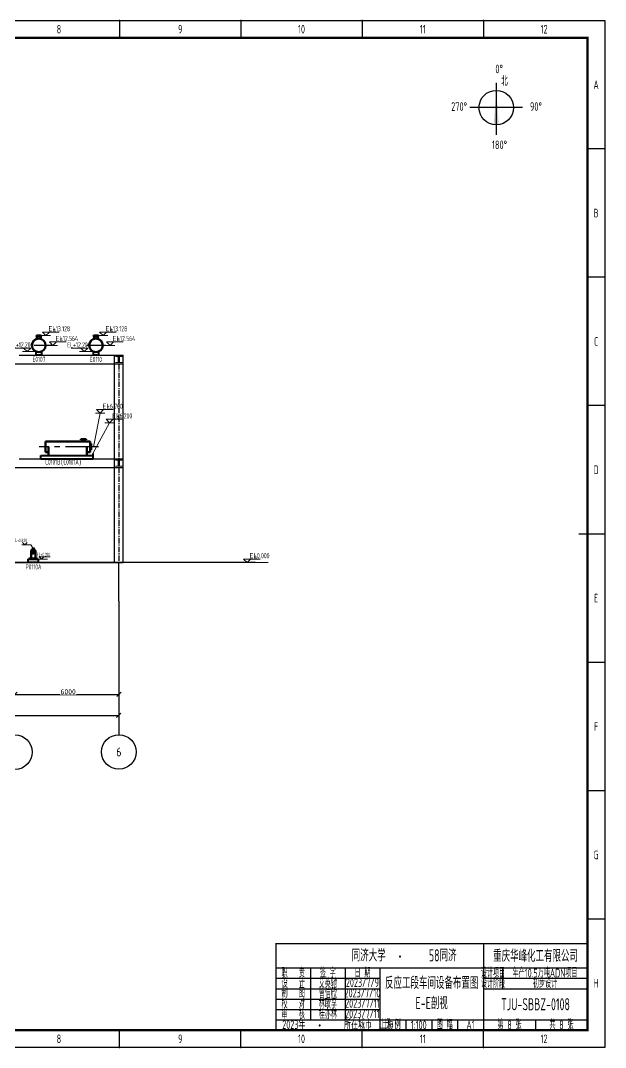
# Model space of a CAD drawing. Header units: millimetres. Extents: x 2250 to 7274, y 852 to 2251.
# Drawn here: x 6936 to 7274, y 853 to 1447 of the extents above; entities that cross this region are included whole.
import ezdxf
from ezdxf.enums import TextEntityAlignment as Align

# ---------------------------------------------------------------- set-up
doc = ezdxf.new("R2010")
doc.units = ezdxf.units.MM
for name, pattern in [('ACAD_ISO10W100', [18, 12, -3, 0, -3]), ('CENTER', [50.8, 31.75, -6.35, 6.35, -6.35]), ('CENTER2', [28.575, 19.05, -3.175, 3.175, -3.175])]:
    doc.linetypes.add(name, pattern=pattern)
for name, color, linetype, lineweight in [('01-设备轮廓（可见）', 1, 'Continuous', 80), ('03-设备、管口中心线', 170, 'ACAD_ISO10W100', 25), ('05-图框与标题栏', 7, 'Continuous', 25), ('09-文本', 7, 'Continuous', 25), ('11-指北针', 7, 'Continuous', 25), ('13-文本', 7, 'Continuous', 25), ('13-标注', 7, 'Continuous', 15), ('13-标注 @ 1', 7, 'Continuous', 15), ('14-文本', 7, 'Continuous', 25), ('15-图框与标题栏', 7, 'Continuous', 25), ('2-建筑物轮廓', 7, 'Continuous', 25), ('5-中心线', 170, 'CENTER', 25), ('7-设备基础', 140, 'Continuous', 40), ('8-设备轮廓线', 1, 'Continuous', 80), ('9-文本', 7, 'Continuous', 15)]:
    doc.layers.add(name, color=color, linetype=linetype, lineweight=lineweight)
doc.layers.add('3-网格号', color=7, linetype='Continuous', lineweight=25, true_color=0x5bc6e1)
doc.layers.add('3-网格号 @ 1', color=7, linetype='Continuous', lineweight=25, true_color=0x5bc6e1)
doc.styles.add('5-gbcbig', font='gbenor.shx', dxfattribs={"width": 0.7, "height": 5, "bigfont": 'gbcbig.shx'})
doc.styles.add('7-gbcbig', font='gbenor.shx', dxfattribs={"width": 0.7, "height": 7, "bigfont": 'gbcbig.shx'})
doc.styles.add('pray-6-gbcbig', font='gbenor.shx', dxfattribs={"width": 0.7, "bigfont": 'gbcbig.shx'})
doc.styles.get("Standard").update_dxf_attribs({"font": 'arial.ttf'})
doc.styles.add('卷心菜', font='gbenor.shx', dxfattribs={"width": 0.75, "bigfont": 'gbcbig.shx'})
doc.styles.add('国标英文+数字', font='gbenor.shx', dxfattribs={"width": 0.7, "height": 3})
doc.styles.add('工程字', font='gbenor.shx', dxfattribs={"bigfont": 'gbcbig.shx'})
doc.dimstyles.new('浙里拆烷', dxfattribs={"dimtxt": 3, "dimasz": 2.5, "dimexe": 0.18, "dimexo": 0.0625, "dimgap": 0.09, "dimtad": 1, "dimtoh": 1, "dimdec": 0, "dimlfac": 100, "dimzin": 0, "dimdsep": 46, "dimtxsty": '工程字', "dimblk": 'OBLIQUE', "dimcen": 2.5, "dimadec": 0, "dimazin": 0, "dimtfac": 1, "dimtdec": 0, "dimtofl": 0, "dimtmove": 0, "dimatfit": 1, "dimfxl": 0, "dimtolj": 1, "dimtzin": 0, "dimarcsym": 0})

# ---------------------------------------------------------------- blocks, each defined once
blk = doc.blocks.new('_Oblique')
at = {"color": 0, "linetype": 'ByBlock', "lineweight": -2}
blk.add_line((-0.5, -0.5), (0.5, 0.5), dxfattribs=at)
blk = doc.blocks.new('*D279')
at = {"layer": '13-标注', "color": 0, "lineweight": -2, "ltscale": 0.1, "transparency": 16777216}
for p, q in [((6692.58, 1044.81), (6692.58, 1044.92)), ((6692.58, 1044.74), (6992.58, 1044.74)), ((6992.58, 1044.81), (6992.58, 1044.92))]:
    blk.add_line(p, q, dxfattribs=at)
at = {"layer": 'Defpoints', "color": 0, "lineweight": 100, "ltscale": 0.1, "transparency": 16777216}
for p in [(6692.58, 1044.74), (6992.58, 1044.74), (6992.58, 1044.74)]:
    blk.add_point(p, dxfattribs=at)
at = {"layer": '13-标注', "color": 0, "lineweight": -2, "ltscale": 0.1, "transparency": 16777216, "xscale": 2.5, "yscale": 2.5, "zscale": 2.5, "rotation": 180}
blk.add_blockref('_Oblique', (6692.58, 1044.74), dxfattribs=at)
at = {"layer": '13-标注', "color": 0, "lineweight": -2, "ltscale": 0.1, "transparency": 16777216, "xscale": 2.5, "yscale": 2.5, "zscale": 2.5}
blk.add_blockref('_Oblique', (6992.58, 1044.74), dxfattribs=at)
at = {"layer": '13-标注', "color": 0, "ltscale": 0.1, "transparency": 16777216, "insert": (6873.21, 1046.34), "char_height": 3, "attachment_point": 5, "style": '工程字', "bg_fill": 3, "box_fill_scale": 1.1, "bg_fill_color": 256, "bg_fill_true_color": 13158600, "bg_fill_transparency": 0}
blk.add_mtext('\\A1;30000', dxfattribs=at)
blk = doc.blocks.new('*D275')
at = {"layer": '13-标注', "color": 0, "lineweight": -2, "ltscale": 0.1, "transparency": 16777216}
for p, q in [((6932.62, 1056.87), (6932.62, 1056.99)), ((6932.62, 1056.81), (6992.62, 1056.81)), ((6992.62, 1056.87), (6992.62, 1056.99))]:
    blk.add_line(p, q, dxfattribs=at)
at = {"layer": 'Defpoints', "color": 0, "lineweight": 100, "ltscale": 0.1, "transparency": 16777216}
for p in [(6932.62, 1056.81), (6992.62, 1056.81), (6992.62, 1056.81)]:
    blk.add_point(p, dxfattribs=at)
at = {"layer": '13-标注', "color": 0, "lineweight": -2, "ltscale": 0.1, "transparency": 16777216, "xscale": 2.5, "yscale": 2.5, "zscale": 2.5, "rotation": 180}
blk.add_blockref('_Oblique', (6932.62, 1056.81), dxfattribs=at)
at = {"layer": '13-标注', "color": 0, "lineweight": -2, "ltscale": 0.1, "transparency": 16777216, "xscale": 2.5, "yscale": 2.5, "zscale": 2.5}
blk.add_blockref('_Oblique', (6992.62, 1056.81), dxfattribs=at)
at = {"layer": '13-标注', "color": 0, "ltscale": 0.1, "transparency": 16777216, "insert": (6963.31, 1058.41), "char_height": 3, "attachment_point": 5, "style": '工程字', "bg_fill": 3, "box_fill_scale": 1.1, "bg_fill_color": 256, "bg_fill_true_color": 13158600, "bg_fill_transparency": 0}
blk.add_mtext('\\A1;6000', dxfattribs=at)
blk = doc.blocks.new('标高')
at = {"layer": '13-标注'}
for p, q in [((-0.07, 0), (5.35, 0)), ((2.63, 0), (0.58, 2.02)), ((0.58, 2.02), (10.23, 2.02)), ((2.63, 0), (4.68, 2.02))]:
    blk.add_line(p, q, dxfattribs=at)
at = {"layer": '13-标注', "style": '工程字', "width": 0.75}
blk.add_attdef('标高', text='', height=3, dxfattribs=at).set_placement((6.72, 5.48), align=Align.TOP_LEFT)
at = {"layer": '13-标注 @ 1', "insert": (4.04, 5.48), "char_height": 3, "width": 3.6927, "attachment_point": 1, "style": '工程字'}
blk.add_mtext('EL', dxfattribs=at)
blk = doc.blocks.new('*U417')
at = {"layer": '13-标注'}
ref = blk.add_blockref('标高', (7064.05, 1133.11), dxfattribs=at)
ref.add_attrib('标高', '+0.000', dxfattribs={"layer": '13-标注 @ 1', "height": 3, "style": '工程字', "width": 0.75}).set_placement((7070.77, 1138.59), align=Align.TOP_LEFT)
blk = doc.blocks.new('*U446')
at = {"layer": '13-标注'}
ref = blk.add_blockref('标高', (6984.64, 1214.01), dxfattribs=at)
ref.add_attrib('标高', '+6.200', dxfattribs={"layer": '13-标注 @ 1', "height": 3, "style": '工程字', "width": 0.75}).set_placement((6991.36, 1219.48), align=Align.TOP_LEFT)
blk = doc.blocks.new('*U447')
at = {"layer": '13-标注'}
ref = blk.add_blockref('标高', (6979.13, 1219.56), dxfattribs=at)
ref.add_attrib('标高', '+6.700', dxfattribs={"layer": '13-标注 @ 1', "height": 3, "style": '工程字', "width": 0.75}).set_placement((6985.85, 1225.03), align=Align.TOP_LEFT)
blk = doc.blocks.new('*U462')
at = {"layer": '13-标注'}
ref = blk.add_blockref('标高', (6951.89, 1258.76), dxfattribs=at)
ref.add_attrib('标高', '+12.564', dxfattribs={"layer": '13-标注 @ 1', "height": 3, "style": '工程字', "width": 0.75}).set_placement((6958.61, 1264.23), align=Align.TOP_LEFT)
blk = doc.blocks.new('*U463')
at = {"layer": '13-标注'}
ref = blk.add_blockref('标高', (6947.84, 1264.4), dxfattribs=at)
ref.add_attrib('标高', '+13.128', dxfattribs={"layer": '13-标注 @ 1', "height": 3, "style": '工程字', "width": 0.75}).set_placement((6954.56, 1269.87), align=Align.TOP_LEFT)
blk = doc.blocks.new('*U464')
at = {"layer": '13-标注'}
ref = blk.add_blockref('标高', (6984.93, 1258.76), dxfattribs=at)
ref.add_attrib('标高', '+12.564', dxfattribs={"layer": '13-标注 @ 1', "height": 3, "style": '工程字', "width": 0.75}).set_placement((6991.65, 1264.23), align=Align.TOP_LEFT)
blk = doc.blocks.new('*U465')
at = {"layer": '13-标注'}
ref = blk.add_blockref('标高', (6980.88, 1264.4), dxfattribs=at)
ref.add_attrib('标高', '+13.128', dxfattribs={"layer": '13-标注 @ 1', "height": 3, "style": '工程字', "width": 0.75}).set_placement((6987.6, 1269.87), align=Align.TOP_LEFT)

msp = doc.modelspace()

# ---------------------------------------------------------------- hatches: boundary and pattern name
at = {"layer": '11-指北针', "lineweight": 25}
h = msp.add_hatch(color=0, dxfattribs=at)
h.paths.add_polyline_path([(7212.203, 1386.38, -0.0374474), (7210.712, 1386.268, -0.0374474), (7209.22, 1386.38), (7209.962, 1396.268), (7210.712, 1396.268), (7211.462, 1396.268)])
h.paths.add_polyline_path([(7211.462, 1396.268), (7210.712, 1396.268), (7209.962, 1396.268), (7210.712, 1406.268)])
at = {"layer": '2-建筑物轮廓'}
h = msp.add_hatch(color=1, dxfattribs=at)
h.dxf.hatch_style = 1
h.paths.add_polyline_path([(6992.326, 1252.105), (6992.326, 1249.105), (6990.576, 1249.105), (6990.576, 1248.605), (6994.576, 1248.605), (6994.576, 1249.105), (6992.826, 1249.105), (6992.826, 1252.105), (6994.576, 1252.105), (6994.576, 1252.605), (6990.576, 1252.605), (6990.576, 1252.105)])
h = msp.add_hatch(color=1, dxfattribs=at)
h.dxf.hatch_style = 1
h.paths.add_polyline_path([(6992.326, 1252.105), (6992.326, 1249.105), (6990.576, 1249.105), (6990.576, 1248.605), (6994.576, 1248.605), (6994.576, 1249.105), (6992.826, 1249.105), (6992.826, 1252.105), (6994.576, 1252.105), (6994.576, 1252.605), (6990.576, 1252.605), (6990.576, 1252.105)])
h = msp.add_hatch(color=1, dxfattribs=at)
h.dxf.hatch_style = 1
h.paths.add_polyline_path([(6992.326, 1192.105), (6992.326, 1189.105), (6990.576, 1189.105), (6990.576, 1188.605), (6994.576, 1188.605), (6994.576, 1189.105), (6992.826, 1189.105), (6992.826, 1192.105), (6994.576, 1192.105), (6994.576, 1192.605), (6990.576, 1192.605), (6990.576, 1192.105)])
h = msp.add_hatch(color=1, dxfattribs=at)
h.dxf.hatch_style = 1
h.paths.add_polyline_path([(6992.326, 1192.105), (6992.326, 1189.105), (6990.576, 1189.105), (6990.576, 1188.605), (6994.576, 1188.605), (6994.576, 1189.105), (6992.826, 1189.105), (6992.826, 1192.105), (6994.576, 1192.105), (6994.576, 1192.605), (6990.576, 1192.605), (6990.576, 1192.105)])

# ---------------------------------------------------------------- linework, layer by layer
at = {"layer": '01-设备轮廓（可见）'}
for p, q in [((6943.791, 1141.311), (6942.491, 1141.311)), ((6942.741, 1140.744), (6942.741, 1141.311)), ((6943.541, 1140.744), (6943.541, 1141.311)), ((6940.691, 1135.109), (6940.691, 1135.411)), ((6940.691, 1135.411), (6945.591, 1135.411)), ((6941.916, 1139.586), (6941.916, 1135.411)), ((6944.366, 1135.411), (6944.366, 1139.586)), ((6945.591, 1135.411), (6945.591, 1135.109))]:
    msp.add_line(p, q, dxfattribs=at)
for radius in [1.225, 0.6]:
    msp.add_circle((6943.141, 1139.586), radius, dxfattribs=at)
at = {"layer": '03-设备、管口中心线', "ltscale": 0.2}
for p, q in [((6943.141, 1137.725), (6943.141, 1141.447)), ((6941.28, 1139.586), (6945.002, 1139.586))]:
    msp.add_line(p, q, dxfattribs=at)
at = {"layer": '05-图框与标题栏'}
for p, q in [((6432.372, 1446.64), (7273.372, 1446.64)), ((6993.039, 1446.64), (6993.039, 1436.64)), ((7063.122, 1446.64), (7063.122, 1436.64)), ((7133.206, 1446.64), (7133.206, 1436.64)), ((7203.289, 1446.64), (7203.289, 1436.64)), ((7273.372, 1446.64), (7273.372, 852.64)), ((7273.372, 1372.39), (7263.372, 1372.39)), ((7273.372, 1298.14), (7263.372, 1298.14)), ((7273.372, 1223.89), (7263.372, 1223.89)), ((7273.372, 1075.39), (7263.372, 1075.39)), ((7273.372, 1001.14), (7263.372, 1001.14)), ((7273.372, 926.89), (7263.372, 926.89)), ((7203.372, 912.64), (7203.372, 862.64)), ((7083.372, 898.64), (7263.372, 898.64)), ((7103.372, 898.64), (7103.372, 868.64)), ((7123.372, 898.64), (7123.372, 868.64)), ((7143.372, 898.64), (7143.372, 862.64)), ((7214.372, 898.64), (7214.372, 886.64)), ((7083.372, 892.64), (7143.372, 892.64)), ((7203.372, 892.64), (7263.372, 892.64)), ((7083.372, 886.64), (7143.372, 886.64)), ((7203.372, 886.64), (7263.372, 886.64)), ((7083.372, 880.64), (7143.372, 880.64)), ((7083.372, 874.64), (7143.372, 874.64)), ((7083.372, 868.64), (7263.372, 868.64)), ((7158.372, 868.64), (7158.372, 862.64)), ((7173.372, 868.64), (7173.372, 862.64)), ((7188.372, 868.64), (7188.372, 862.64)), ((7233.372, 868.64), (7233.372, 862.64)), ((6993.039, 852.64), (6993.039, 862.64)), ((7063.122, 852.64), (7063.122, 862.64)), ((7133.206, 852.64), (7133.206, 862.64)), ((7203.289, 852.64), (7203.289, 862.64)), ((7273.372, 852.64), (6432.372, 852.64))]:
    msp.add_line(p, q, dxfattribs=at)
at = {"layer": '05-图框与标题栏', "const_width": 1.4}
msp.add_lwpolyline([(6457.372, 1436.64), (6457.372, 862.64), (7263.372, 862.64), (7263.372, 1436.64)], close=True, dxfattribs=at)
at = {"layer": '05-图框与标题栏', "const_width": 0.8}
for points in [[(7273.372, 1149.64), (7258.372, 1149.64)], [(7263.372, 912.64), (7083.372, 912.64), (7083.372, 862.64)]]:
    msp.add_lwpolyline(points, dxfattribs=at)
at = {"layer": '05-图框与标题栏'}
for p in [(6993.039, 1446.64), (6993.039, 1446.64), (6993.039, 1446.64), (7063.122, 1446.64), (7063.122, 1446.64), (7063.122, 1446.64), (7133.206, 1446.64), (7133.206, 1446.64), (7133.206, 1446.64), (7203.289, 1446.64), (7203.289, 1446.64), (7203.289, 1446.64), (7273.372, 1372.39), (7273.372, 1298.14), (7273.372, 1223.89), (7273.372, 1149.64), (7273.372, 1075.39), (7273.372, 1001.14), (7273.372, 926.89), (6993.039, 852.64), (7063.122, 852.64), (7133.206, 852.64), (7203.289, 852.64)]:
    msp.add_point(p, dxfattribs=at)
at = {"layer": '11-指北针', "color": 0}
for p, q in [((7210.712, 1410.661), (7210.712, 1380.522)), ((7225.9, 1396.268), (7195.375, 1396.268))]:
    msp.add_line(p, q, dxfattribs=at)
at = {"layer": '11-指北针', "color": 0, "lineweight": 25}
msp.add_circle((7210.712, 1396.268), 10, dxfattribs=at)
at = {"layer": '13-标注'}
for p, q in [((6941.67, 1257.138), (6932.019, 1257.138)), ((6944.865, 1255.115), (6936.895, 1255.115)), ((6939.619, 1255.115), (6937.569, 1257.138)), ((6939.619, 1255.115), (6941.67, 1257.138)), ((6974.705, 1257.138), (6965.054, 1257.138)), ((6977.9, 1255.115), (6969.93, 1255.115)), ((6972.655, 1255.115), (6970.604, 1257.138)), ((6972.655, 1255.115), (6974.705, 1257.138)), ((6987.276, 1214.008), (6977.586, 1196.163)), ((6941.801, 1143.416), (6936.569, 1143.416)), ((6938.357, 1143.416), (6937.011, 1144.744)), ((6938.357, 1143.416), (6939.704, 1144.744)), ((6951.323, 1135.109), (6946.091, 1135.109)), ((6947.88, 1135.109), (6946.533, 1136.437)), ((6952.869, 1136.437), (6946.533, 1136.437)), ((6947.88, 1135.109), (6949.226, 1136.437))]:
    msp.add_line(p, q, dxfattribs=at)
at = {"layer": '13-标注', "ltscale": 0.1}
for p, q in [((6977.993, 1200.107), (6981.765, 1219.557)), ((7078.804, 1133.111), (7069.399, 1133.111))]:
    msp.add_line(p, q, dxfattribs=at)
at = {"layer": '14-文本'}
for p, q in [((6992.326, 1249.105), (6992.326, 1252.105)), ((6992.326, 1249.105), (6992.326, 1252.105)), ((6992.826, 1252.105), (6992.826, 1249.105)), ((6992.826, 1252.105), (6992.826, 1249.105)), ((6992.326, 1189.105), (6992.326, 1192.105)), ((6992.326, 1189.105), (6992.326, 1192.105)), ((6992.826, 1192.105), (6992.826, 1189.105)), ((6992.826, 1192.105), (6992.826, 1189.105))]:
    msp.add_line(p, q, dxfattribs=at)
at = {"layer": '2-建筑物轮廓'}
for p, q in [((6690.076, 1248.111), (6995.076, 1248.111)), ((6690.076, 1188.111), (6995.076, 1188.111))]:
    msp.add_line(p, q, dxfattribs=at)
at = {"layer": '2-建筑物轮廓', "ltscale": 0.1}
for p, q in [((6935.076, 1253.111), (6995.076, 1253.111)), ((6990.076, 1193.105), (6990.076, 1253.105)), ((6995.076, 1193.105), (6995.076, 1253.105)), ((6935.076, 1193.111), (6995.076, 1193.111)), ((6990.076, 1133.105), (6990.076, 1193.105)), ((6995.076, 1133.105), (6995.076, 1193.105)), ((6613.504, 1133.111), (6995.076, 1133.105)), ((7071.647, 1133.111), (6690.075, 1133.105))]:
    msp.add_line(p, q, dxfattribs=at)
at = {"layer": '3-网格号'}
msp.add_line((6992.576, 1110.82), (6992.576, 1133.105), dxfattribs=at)
for centre in [(6932.576, 1023.483), (6932.576, 1023.483), (6992.619, 1023.556), (6992.619, 1023.556)]:
    msp.add_circle(centre, 10, dxfattribs=at)
at = {"layer": '5-中心线'}
for p, q in [((6954.353, 1258.758), (6943.482, 1258.758)), ((6984.832, 1258.756), (6973.96, 1258.756))]:
    msp.add_line(p, q, dxfattribs=at)
at = {"layer": '5-中心线', "ltscale": 0.1}
for p, q in [((6992.576, 1253.105), (6992.576, 1193.105)), ((6992.576, 1193.105), (6992.576, 1133.105))]:
    msp.add_line(p, q, dxfattribs=at)
at = {"layer": '5-中心线', "linetype": 'CENTER2'}
msp.add_line((6980.786, 1200.107), (6946.63, 1200.107), dxfattribs=at)
at = {"layer": '7-设备基础'}
for p, q in [((6944.865, 1253.113), (6944.865, 1255.118)), ((6947.865, 1255.118), (6947.865, 1253.113)), ((6977.9, 1253.111), (6977.9, 1255.116)), ((6980.9, 1255.116), (6980.9, 1253.111)), ((6947.865, 1253.113), (6944.865, 1253.113)), ((6980.9, 1253.111), (6977.9, 1253.111)), ((6947.465, 1193.111), (6977.586, 1193.111)), ((6940.191, 1135.109), (6946.091, 1135.109)), ((6940.191, 1133.109), (6940.191, 1135.109)), ((6946.091, 1135.109), (6946.091, 1133.109)), ((6946.091, 1133.109), (6940.191, 1133.109))]:
    msp.add_line(p, q, dxfattribs=at)
at = {"layer": '7-设备基础', "linetype": 'ByBlock'}
for p, q in [((6947.465, 1193.111), (6947.465, 1195.067)), ((6947.465, 1195.067), (6977.586, 1195.067)), ((6977.586, 1196.123), (6977.586, 1193.111)), ((6977.586, 1195.067), (6977.586, 1193.111))]:
    msp.add_line(p, q, dxfattribs=at)
at = {"layer": '8-设备轮廓线'}
for p, q in [((6947.767, 1264.398), (6944.955, 1264.398)), ((6944.955, 1264.398), (6944.955, 1264.117)), ((6944.955, 1264.117), (6945.236, 1264.117)), ((6945.236, 1264.117), (6945.236, 1262.531)), ((6947.486, 1264.117), (6945.236, 1264.117)), ((6947.486, 1262.531), (6947.486, 1264.117)), ((6947.486, 1264.117), (6947.767, 1264.117)), ((6947.767, 1264.117), (6947.767, 1264.398)), ((6980.802, 1264.396), (6977.99, 1264.396)), ((6977.99, 1264.396), (6977.99, 1264.115)), ((6977.99, 1264.115), (6978.271, 1264.115)), ((6978.271, 1264.115), (6978.271, 1262.529)), ((6980.521, 1264.115), (6978.271, 1264.115)), ((6980.521, 1262.529), (6980.521, 1264.115)), ((6980.521, 1264.115), (6980.802, 1264.115)), ((6980.802, 1264.115), (6980.802, 1264.396)), ((6950.147, 1197.013), (6950.147, 1203.204)), ((6950.147, 1203.204), (6976.03, 1203.204)), ((6952.048, 1195.067), (6952.048, 1200.107)), ((6970.729, 1204.443), (6973.824, 1204.443)), ((6970.729, 1204.443), (6970.729, 1204.133)), ((6970.729, 1204.133), (6973.824, 1204.133)), ((6971.657, 1203.204), (6971.657, 1204.133)), ((6972.896, 1203.204), (6972.896, 1204.133)), ((6973.824, 1204.443), (6973.824, 1204.133)), ((6974.172, 1200.107), (6974.172, 1195.067)), ((6976.03, 1203.204), (6976.03, 1197.013)), ((6976.03, 1201.346), (6976.649, 1201.346)), ((6976.649, 1201.965), (6976.649, 1198.25)), ((6952.048, 1197.013), (6950.147, 1197.013)), ((6976.03, 1197.013), (6974.172, 1197.013)), ((6976.03, 1198.871), (6976.649, 1198.871))]:
    msp.add_line(p, q, dxfattribs=at)
for centre in [(6946.361, 1258.758), (6979.396, 1258.756)]:
    msp.add_circle(centre, 3.937, dxfattribs=at)
at = {"layer": '9-文本'}
msp.add_line((6941.801, 1143.416), (6943.141, 1141.311), dxfattribs=at)

# ---------------------------------------------------------------- block references
at = {"layer": '09-文本', "lineweight": 100}
for name in ['*U463', '*U465', '*U462', '*U464', '*U447', '*U446', '*U417']:
    msp.add_blockref(name, (0, 0), dxfattribs=at)

# ---------------------------------------------------------------- texts
at = {"layer": '05-图框与标题栏', "attachment_point": 5}
for s, width, heights, insert, char_height, style in [('8', 70.08333, [0], (6957.997, 1441.64), 5, '5-gbcbig'), ('9', 70.08333, [0], (7028.081, 1441.64), 5, '5-gbcbig'), ('10', 70.08333, [0], (7098.164, 1441.64), 5, '5-gbcbig'), ('11', 70.08333, [0], (7168.247, 1441.64), 5, '5-gbcbig'), ('12', 70.08333, [0], (7238.331, 1441.64), 5, '5-gbcbig'), ('A', 10, [0], (7268.372, 1409.515), 5, '5-gbcbig'), ('B', 10, [0], (7268.372, 1335.265), 5, '5-gbcbig'), ('C', 10, [0], (7268.372, 1261.015), 5, '5-gbcbig'), ('D', 10, [0], (7268.372, 1186.765), 5, '5-gbcbig'), ('E', 10, [0], (7268.372, 1112.515), 5, '5-gbcbig'), ('F', 10, [0], (7268.372, 1038.265), 5, '5-gbcbig'), ('G', 10, [0], (7268.372, 964.015), 5, '5-gbcbig'), ('重庆华峰化工有限公司', 60, [0], (7233.372, 905.64), 7, '7-gbcbig'), ('职   责', 20, [0], (7093.372, 895.64), 5, '5-gbcbig'), ('签 字', 20, [0], (7113.372, 895.64), 5, '5-gbcbig'), ('日 期', 20, [0], (7133.372, 895.64), 5, '5-gbcbig'), ('设计项目', 15, [0], (7208.819, 895.64), 5, '5-gbcbig'), ('设   计', 20, [0], (7093.372, 889.64), 5, '5-gbcbig'), ('艾英驰', 20, [0], (7113.372, 889.64), 5, '5-gbcbig'), ('2023/7/9', 20, [0], (7133.372, 890.14), 5, '5-gbcbig'), ('设计阶段', 15, [0], (7208.819, 889.64), 5, '5-gbcbig'), ('H', 10, [0], (7268.372, 889.765), 5, '5-gbcbig'), ('制   图', 20, [0], (7093.372, 884.002), 5, '5-gbcbig'), ('曾信欣', 20, [0], (7113.372, 883.64), 5, '5-gbcbig'), ('2023/7/10', 20, [0], (7133.372, 884.14), 5, '5-gbcbig'), ('校   对', 20, [0], (7093.372, 877.64), 5, '5-gbcbig'), ('林耿孚', 20, [0], (7113.372, 877.64), 5, '5-gbcbig'), ('2023/7/11', 20, [0], (7133.372, 878.14), 5, '5-gbcbig'), ('TJU-SBBZ-0108', 60, [12.52], (7233.372, 877.64), 7, '7-gbcbig'), ('审   核', 20, [0], (7093.372, 871.64), 5, '5-gbcbig'), ('桂亦林', 20, [0], (7113.372, 871.64), 5, '5-gbcbig'), ('2023/7/11', 20, [0], (7133.372, 872.14), 5, '5-gbcbig'), ('比 例', 15, [0], (7150.872, 865.64), 5, '5-gbcbig'), ('1:100', 15, [0], (7165.872, 865.64), 5, '5-gbcbig'), ('图 幅', 15, [0], (7180.872, 865.64), 5, '5-gbcbig'), ('A1', 14.91667, [0], (7195.831, 865.64), 5, '5-gbcbig'), ('第 8 张', 30, [0], (7218.372, 865.64), 5, '5-gbcbig'), ('共 8 张', 30, [0], (7248.372, 865.64), 5, '5-gbcbig'), ('8', 70.08333, [0], (6957.997, 857.64), 5, '5-gbcbig'), ('9', 70.08333, [0], (7028.081, 857.64), 5, '5-gbcbig'), ('10', 70.08333, [0], (7098.164, 857.64), 5, '5-gbcbig'), ('11', 70.08333, [0], (7168.247, 857.64), 5, '5-gbcbig'), ('12', 70.08333, [0], (7238.331, 857.64), 5, '5-gbcbig')]:
    msp.add_mtext_dynamic_manual_height_columns(s, width=width, gutter_width=25, heights=heights, dxfattribs=dict(at, insert=insert, char_height=char_height, style=style))
at = {"layer": '05-图框与标题栏'}
for s, insert, char_height, width, attachment_point, style in [('\\pi5.78018;同济大学             ', (7121.401, 905.915), 7, 32.2593, 4, '7-gbcbig'), ('58同济          ', (7179.741, 905.915), 7, 32.2593, 5, '7-gbcbig'), (' 2023{\\W0.8;年          所在城市  上海}', (7084.847, 865.797), 5, 67.52949, 4, '5-gbcbig'), ('{\\fFangSong|b0|i0|c134|p49;\\W0.8;·}', (7105.942, 867.776), 5, 18.9039, 1, '5-gbcbig')]:
    msp.add_mtext(s, dxfattribs=dict(at, insert=insert, char_height=char_height, width=width, attachment_point=attachment_point, style=style))
at = {"layer": '05-图框与标题栏', "insert": (7152.367, 907.643), "char_height": 5, "width": 31.50651, "attachment_point": 1}
msp.add_mtext('{\\fFangSong|b0|i0|c134|p49;\\W0.8;·}', dxfattribs=at)
at = {"layer": '09-文本', "char_height": 5, "attachment_point": 5, "style": '5-gbcbig'}
for s, width, gutter_width, insert in [('年产10.5万吨ADN项目', 49.05992, 35, (7238.842, 895.64)), ('初步设计', 48.99992, 12.5, (7238.872, 889.64))]:
    msp.add_mtext_dynamic_manual_height_columns(s, width=width, gutter_width=gutter_width, heights=[0], dxfattribs=dict(at, insert=insert))
at = {"layer": '13-文本', "char_height": 3, "attachment_point": 5, "style": '国标英文+数字'}
for s, width, insert in [('E0107', 44.64701, (6946.464, 1250.714)), ('E0110', 44.64701, (6979.372, 1250.641)), ('C0101B{\\fSimSun|b0|i0|c134|p2;(}C0101A{\\fSimSun|b0|i0|c134|p2;)}', 44.64701, (6960.631, 1190.873)), ('P0110A', 20.00167, (6943.31, 1130.622))]:
    msp.add_mtext_dynamic_manual_height_columns(s, width=width, gutter_width=25, heights=[0], dxfattribs=dict(at, insert=insert))
at = {"layer": '13-标注', "style": '工程字', "width": 0.75}
for p in [(6929.712, 1260.59), (6962.747, 1260.59)]:
    msp.add_attdef('EL+12.200', text='0.300', height=3, dxfattribs=at).set_placement(p, align=Align.TOP_LEFT)
at = {"layer": '14-文本', "char_height": 5, "attachment_point": 1, "style": '卷心菜'}
for s, width, insert in [('0%%D', 8.83739, (7210.187, 1421.145)), ('北', 11.82938, (7213.581, 1413.969)), ('270%%D', 7.76795, (7184.636, 1399.387)), ('90%%D', 7.76795, (7230.16, 1399.387)), ('180%%D', 8.83739, (7208.199, 1377.227))]:
    msp.add_mtext_dynamic_manual_height_columns(s, width=width, gutter_width=25, heights=[0], dxfattribs=dict(at, insert=insert))
at = {"layer": '15-图框与标题栏', "insert": (7173.372, 884.166), "char_height": 7, "width": 60, "attachment_point": 5, "style": 'pray-6-gbcbig'}
msp.add_mtext('反应工段车间设备布置图\\PE-E剖视', dxfattribs=at)
at = {"layer": '3-网格号 @ 1', "insert": (6992.619, 1023.556), "char_height": 5, "width": 17.56965, "attachment_point": 5, "style": '工程字'}
msp.add_mtext('6', dxfattribs=at)
at = {"layer": '9-文本', "lineweight": 25, "char_height": 1.9694, "width": 4.44369, "attachment_point": 3, "style": '国标英文+数字'}
for s, insert in [('EL+0.820', (6939.491, 1146.91)), ('EL+0.200', (6952.817, 1138.777))]:
    msp.add_mtext(s, dxfattribs=dict(at, insert=insert))

# ---------------------------------------------------------------- next in the draw order: dimensions: what is measured, and where the dimension line sits
at = {"layer": '13-标注', "ltscale": 0.1}
for base, p1, p2, picture, middle in [((6992.619, 1056.811), (6932.619, 1056.811), (6992.619, 1056.811), '*D275', (6963.306, 1056.811)), ((6992.576, 1044.743), (6692.576, 1044.743), (6992.576, 1044.743), '*D279', (6873.21, 1044.743))]:
    dim = msp.add_linear_dim(base=base, p1=p1, p2=p2, dimstyle='浙里拆烷', override={"dimgap": 0.1, "dimtfill": 1, "dimarcsym": 1}, dxfattribs=at)
    dim.commit()
    dim.dimension.update_dxf_attribs({"geometry": picture, "text_midpoint": middle, "dimtype": 160})

# ---------------------------------------------------------------- next in the draw order: linework, layer by layer
at = {"layer": '3-网格号'}
msp.add_line((6992.576, 1110.82), (6992.576, 1033.556), dxfattribs=at)

doc.saveas('drawing.dxf')
